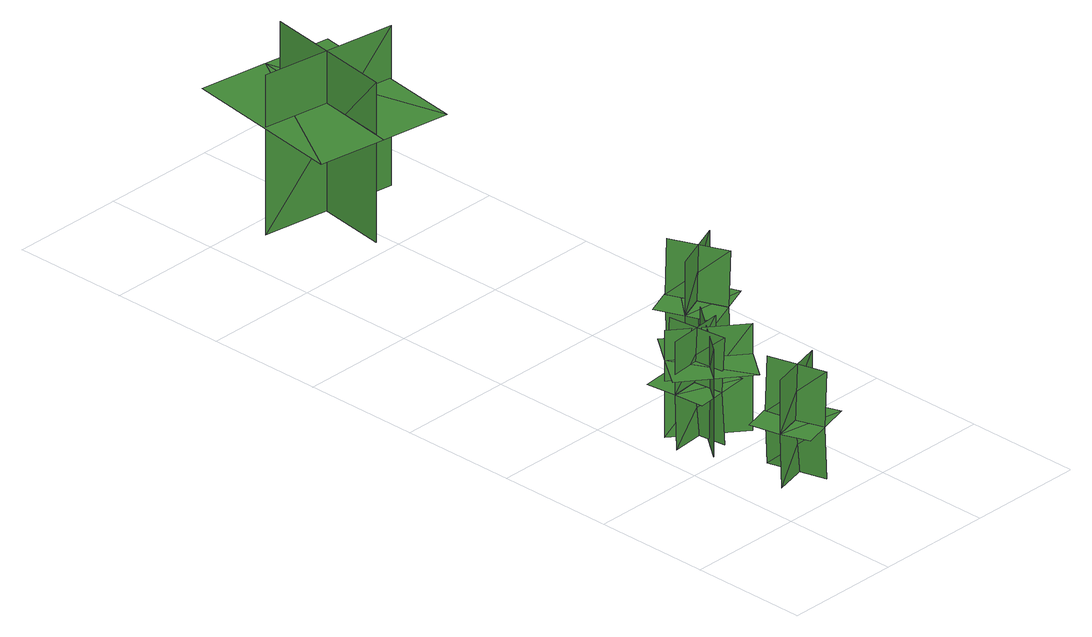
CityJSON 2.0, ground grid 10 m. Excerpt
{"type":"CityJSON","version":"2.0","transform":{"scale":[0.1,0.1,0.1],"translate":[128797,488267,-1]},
"CityObjects":{
"tree1":{"type":"SolitaryVegetationObject","geometry":[{"type":"MultiSurface","lod":"1","boundaries":[[[0,1,2]],[[0,2,3]],[[4,5,6]],[[4,6,7]],[[8,9,5]],[[8,5,4]],[[10,11,1]],[[10,1,0]],[[0,1,12]],[[0,12,13]],[[0,14,15]],[[0,15,1]]]}]},
"tree2":{"type":"SolitaryVegetationObject","geometry":[{"type":"MultiSurface","lod":"1","boundaries":[[[16,17,18]],[[16,18,19]],[[20,21,22]],[[20,22,23]],[[24,25,21]],[[24,21,20]],[[26,27,17]],[[26,17,16]],[[16,17,28]],[[16,28,29]],[[16,30,31]],[[16,31,17]]]}]},
"tree3":{"type":"SolitaryVegetationObject","geometry":[{"type":"MultiSurface","lod":"1","boundaries":[[[32,33,34]],[[32,34,35]],[[36,37,38]],[[36,38,39]],[[40,41,42]],[[40,42,43]],[[40,43,44]],[[40,44,45]]]}]},
"tree4":{"type":"SolitaryVegetationObject","geometry":[{"type":"MultiSurface","lod":"1","boundaries":[[[46,47,48]],[[46,48,49]],[[50,51,52]],[[50,52,53]],[[54,55,51]],[[54,51,50]],[[56,57,47]],[[56,47,46]],[[46,47,58]],[[46,58,59]],[[46,60,61]],[[46,61,47]]]}]},
"tree5":{"type":"SolitaryVegetationObject","geometry":[{"type":"MultiSurface","lod":"1","boundaries":[[[62,63,64]],[[62,64,65]],[[66,67,68]],[[66,68,69]],[[70,71,72]],[[70,72,73]],[[70,73,74]],[[70,74,75]]]}]}
},
"vertices":[
[23,33,54],[72,46,54],[65,72,55],[16,58,55],[40,64,54],[53,15,54],[56,16,101],[43,65,101],[43,65,8],[56,16,8],[23,31,8],[72,44,8],[72,46,101],[23,33,101],[30,8,55],[79,22,55],
[13,132,53],[63,137,53],[60,163,53],[10,158,53],[34,160,53],[40,109,53],[43,109,99],[37,160,99],[37,160,6],[43,109,6],[13,130,6],[64,135,6],[63,137,99],[13,132,99],[15,106,53],[66,112,53],
[67,157,4],[27,105,4],[27,105,97],[67,157,97],[23,152,4],[76,111,4],[76,111,97],[23,152,97],[23,152,71],[3,125,71],[56,85,71],[76,111,71],[96,138,71],[43,178,71],
[106,209,52],[153,228,52],[143,252,52],[96,233,52],[119,242,52],[138,194,52],[141,195,99],[122,243,99],[122,243,5],[141,195,5],[106,207,5],[154,226,5],[153,228,99],[106,209,99],[115,185,52],[162,204,52],
[42,582,1],[42,582,140],[161,564,140],[161,564,1],[108,629,1],[108,629,140],[91,514,140],[91,514,1],[111,647,95],[51,656,95],[30,513,95],[89,504,95],[149,495,95],[170,638,95]
]}
